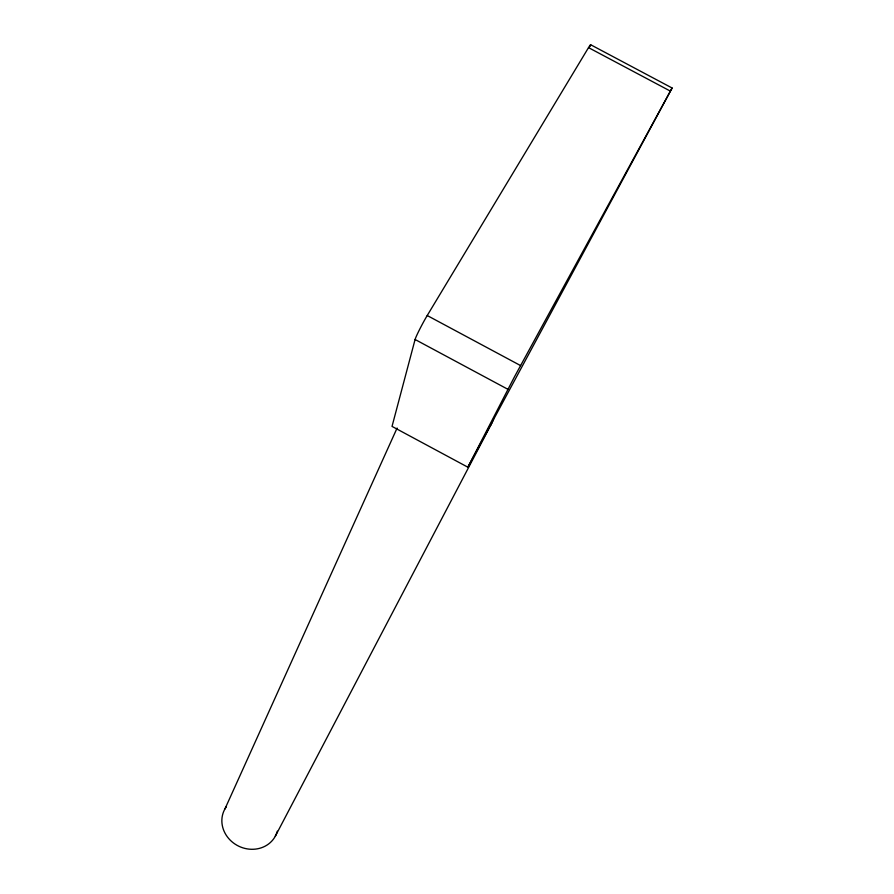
<?xml version="1.0" encoding="UTF-8"?>
<svg xmlns="http://www.w3.org/2000/svg" width="894" height="894" viewBox="0 0 894 894"><rect width="100%" height="100%" fill="white"/><g stroke="black" fill="none" stroke-linecap="round" stroke-linejoin="round"><path stroke-width="1.34" d="M590.632 44.912A15.746 0.782 -62.5 0 0 588.52 47.628L427.22 315.526A16.394 1.006 -62.1 0 0 415.084 339.496L392.03 426.404L467.853 467.193L672.109 88.003L590.599 44.7M224.942 808.925L397.104 428.047M467.853 467.193L514.385 376.977L672.109 88.003M275.307 836.225L491.599 423.588M588.52 47.628L670.377 91.121M427.22 315.526L520.565 365.579M415.084 339.496L507.837 389.27M277.33 831.163A28.653 26.004 26 0 1 238.754 846.205A28.653 26.004 26 0 1 226.405 806.645M493.611 418.895A42.253 32.452 26 0 1 489.744 426.438M590.453 45.516A15.746 0.782 -62.5 0 1 590.096 46.477"/></g></svg>
